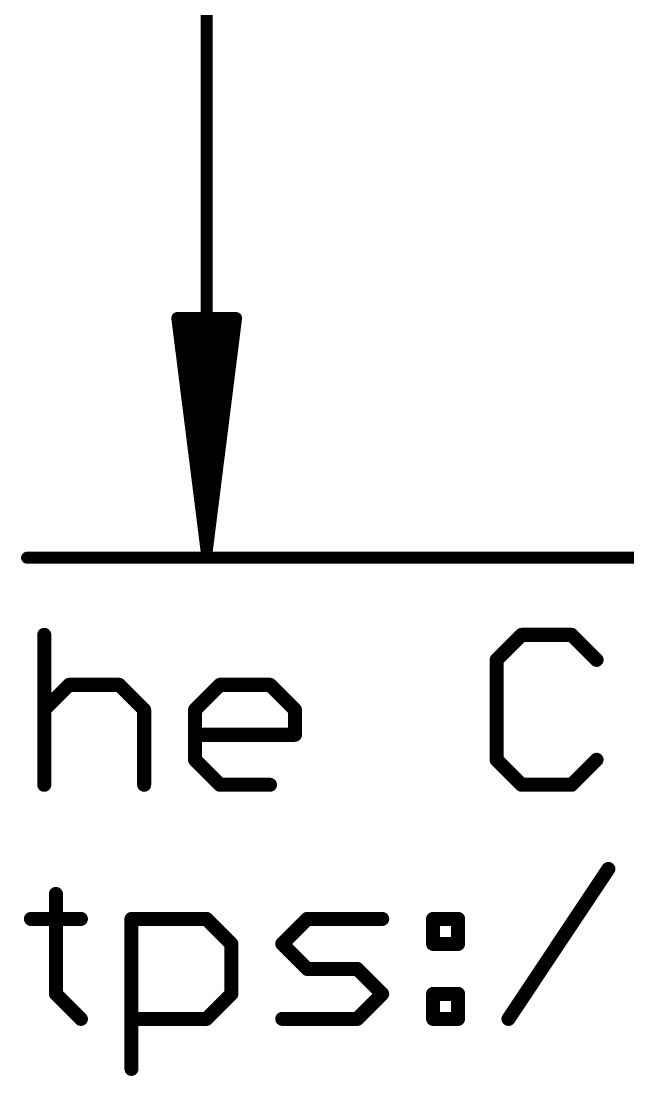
# Model space of a CAD drawing. Extents: x -36 to 72, y -11 to 34.
# Drawn here: x -10.91 to -4.32, y -5.62 to 5.82 of the extents above; entities that cross this region are included whole.
import ezdxf

# ---------------------------------------------------------------- set-up
doc = ezdxf.new("R2010")
doc.units = 0
doc.layers.add('47', color=253, linetype='CONTINUOUS')
doc.layers.add('51', color=53, linetype='CONTINUOUS')

msp = doc.modelspace()

# ---------------------------------------------------------------- linework, layer by layer
at = {"layer": '47', "const_width": 0.13}
for points in [[(-8.89, 25.335), (-8.89, 0.065)], [(-8.89, 0.065), (-9.2092, 2.6)], [(-9.2092, 2.6), (-8.5708, 2.6)], [(-8.89, 0.065), (-9.15, 2.6)], [(-8.89, 0.065), (-9.02, 2.6)], [(-8.5708, 2.6), (-8.89, 0.065)], [(-8.76, 2.6), (-8.89, 0.065)], [(-8.63, 2.6), (-8.89, 0.065)], [(0, 0), (-10.84, 0)]]:
    msp.add_lwpolyline(points, dxfattribs=at)
at = {"layer": '47', "const_width": 0.065}
for points in [[(-9.177, 2.6041, 1), (-9.2415, 2.5959)], [(-9.2092, 2.6325, 1), (-9.2092, 2.5675)], [(-9.1177, 2.6033, 1), (-9.1823, 2.5967)], [(-8.9875, 2.6017, 1), (-9.0525, 2.5983)], [(-8.7275, 2.5983, 1), (-8.7925, 2.6017)], [(-8.5977, 2.5967, 1), (-8.6623, 2.6033)], [(-8.5385, 2.5959, 1), (-8.603, 2.6041)], [(-8.5708, 2.5675, 1), (-8.5708, 2.6325)], [(-10.84, 0.0325, 1), (-10.84, -0.0325)], [(-8.9222, 0.0691, 1), (-8.8578, 0.0609)], [(-8.9223, 0.0683, 1), (-8.8577, 0.0617)], [(-8.9225, 0.0633, 1), (-8.8575, 0.0667)], [(-8.9225, 0.0667, 1), (-8.8575, 0.0633)], [(-8.9225, 0.065, 1), (-8.8575, 0.065)], [(-8.9223, 0.0617, 1), (-8.8577, 0.0683)], [(-8.9222, 0.0609, 1), (-8.8578, 0.0691)]]:
    msp.add_lwpolyline(points, format="xyb", dxfattribs=at)
at = {"layer": '51', "const_width": 0.1524}
for points in [[(-10.6536, -0.8368), (-10.6536, -2.4638)], [(-5.471, -0.8368), (-5.7421, -1.108)], [(-4.9286, -0.8368), (-5.471, -0.8368)], [(-4.6575, -1.108), (-4.9286, -0.8368)], [(-5.7421, -1.108), (-5.7421, -2.1926)], [(-10.6536, -1.6503), (-10.3824, -1.3791)], [(-10.3824, -1.3791), (-9.8401, -1.3791)], [(-9.8401, -1.3791), (-9.5689, -1.6503)], [(-9.0164, -1.6503), (-8.7453, -1.3791)], [(-8.7453, -1.3791), (-8.2029, -1.3791)], [(-8.2029, -1.3791), (-7.9318, -1.6503)], [(-9.5689, -1.6503), (-9.5689, -2.4638)], [(-9.0164, -2.1926), (-9.0164, -1.6503)], [(-7.9318, -1.6503), (-7.9318, -1.9215)], [(-7.9318, -1.9215), (-9.0164, -1.9215)], [(-8.7453, -2.4638), (-9.0164, -2.1926)], [(-5.7421, -2.1926), (-5.471, -2.4638)], [(-4.9286, -2.4638), (-4.6575, -2.1926)], [(-8.2029, -2.4638), (-8.7453, -2.4638)], [(-5.471, -2.4638), (-4.9286, -2.4638)], [(-5.6137, -5.0038), (-4.5291, -3.3768)], [(-10.5269, -3.648), (-10.5269, -4.7326)], [(-10.798, -3.9191), (-10.2557, -3.9191)], [(-9.7066, -5.5461), (-9.7066, -3.9191)], [(-9.7066, -3.9191), (-8.8931, -3.9191)], [(-8.8931, -3.9191), (-8.622, -4.1903)], [(-8.0695, -4.1903), (-7.7983, -3.9191)], [(-7.7983, -3.9191), (-6.9848, -3.9191)], [(-6.4323, -3.9191), (-6.1611, -3.9191)], [(-6.4323, -4.1903), (-6.4323, -3.9191)], [(-6.1611, -3.9191), (-6.1611, -4.1903)], [(-8.622, -4.1903), (-8.622, -4.7326)], [(-7.7983, -4.4615), (-8.0695, -4.1903)], [(-6.1611, -4.1903), (-6.4323, -4.1903)], [(-7.256, -4.4615), (-7.7983, -4.4615)], [(-6.9848, -4.7326), (-7.256, -4.4615)], [(-10.5269, -4.7326), (-10.2557, -5.0038)], [(-8.622, -4.7326), (-8.8931, -5.0038)], [(-7.256, -5.0038), (-6.9848, -4.7326)], [(-6.4323, -4.7326), (-6.1611, -4.7326)], [(-6.4323, -5.0038), (-6.4323, -4.7326)], [(-6.1611, -4.7326), (-6.1611, -5.0038)], [(-8.8931, -5.0038), (-9.7066, -5.0038)], [(-8.0695, -5.0038), (-7.256, -5.0038)], [(-6.1611, -5.0038), (-6.4323, -5.0038)]]:
    msp.add_lwpolyline(points, dxfattribs=at)
at = {"layer": '51', "const_width": 0.0762}
for points in [[(-10.6155, -0.8368, 1), (-10.6917, -0.8368)], [(-5.471, -0.7987, 1), (-5.471, -0.8749)], [(-5.444, -0.8638, 1), (-5.4979, -0.8099)], [(-4.9017, -0.8099, 1), (-4.9556, -0.8638)], [(-4.9286, -0.8749, 1), (-4.9286, -0.7987)], [(-5.7691, -1.081, 1), (-5.7152, -1.1349)], [(-5.704, -1.108, 1), (-5.7802, -1.108)], [(-4.6844, -1.1349, 1), (-4.6305, -1.081)], [(-10.3824, -1.341, 1), (-10.3824, -1.4172)], [(-10.3555, -1.4061, 1), (-10.4094, -1.3522)], [(-9.8132, -1.3522, 1), (-9.867, -1.4061)], [(-9.8401, -1.4172, 1), (-9.8401, -1.341)], [(-8.7453, -1.341, 1), (-8.7453, -1.4172)], [(-8.7183, -1.4061, 1), (-8.7722, -1.3522)], [(-8.176, -1.3522, 1), (-8.2299, -1.4061)], [(-8.2029, -1.4172, 1), (-8.2029, -1.341)], [(-10.6805, -1.6234, 1), (-10.6267, -1.6772)], [(-9.5308, -1.6503, 1), (-9.607, -1.6503)], [(-9.5959, -1.6772, 1), (-9.542, -1.6234)], [(-8.9783, -1.6503, 1), (-9.0545, -1.6503)], [(-9.0434, -1.6234, 1), (-8.9895, -1.6772)], [(-7.8937, -1.6503, 1), (-7.9699, -1.6503)], [(-7.9587, -1.6772, 1), (-7.9048, -1.6234)], [(-9.0164, -1.8834, 1), (-9.0164, -1.9596)], [(-7.9699, -1.9215, 1), (-7.8937, -1.9215)], [(-7.9318, -1.9596, 1), (-7.9318, -1.8834)], [(-8.9895, -2.1657, 1), (-9.0434, -2.2196)], [(-9.0545, -2.1926, 1), (-8.9783, -2.1926)], [(-5.7152, -2.1657, 1), (-5.7691, -2.2196)], [(-5.7802, -2.1926, 1), (-5.704, -2.1926)], [(-4.6305, -2.2196, 1), (-4.6844, -2.1657)], [(-8.7453, -2.4257, 1), (-8.7453, -2.5019)], [(-8.7722, -2.4907, 1), (-8.7183, -2.4369)], [(-8.2029, -2.5019, 1), (-8.2029, -2.4257)], [(-5.471, -2.4257, 1), (-5.471, -2.5019)], [(-5.4979, -2.4907, 1), (-5.444, -2.4369)], [(-4.9556, -2.4369, 1), (-4.9017, -2.4907)], [(-4.9286, -2.5019, 1), (-4.9286, -2.4257)], [(-10.6917, -2.4638, 1), (-10.6155, -2.4638)], [(-9.607, -2.4638, 1), (-9.5308, -2.4638)], [(-4.4974, -3.3979, 1), (-4.5608, -3.3557)], [(-10.4888, -3.648, 1), (-10.565, -3.648)], [(-10.798, -3.881, 1), (-10.798, -3.9572)], [(-10.2557, -3.9572, 1), (-10.2557, -3.881)], [(-9.6685, -3.9191, 1), (-9.7447, -3.9191)], [(-9.7066, -3.881, 1), (-9.7066, -3.9572)], [(-8.8662, -3.8922, 1), (-8.9201, -3.9461)], [(-8.8931, -3.9572, 1), (-8.8931, -3.881)], [(-7.7983, -3.881, 1), (-7.7983, -3.9572)], [(-7.7714, -3.9461, 1), (-7.8252, -3.8922)], [(-6.9848, -3.9572, 1), (-6.9848, -3.881)], [(-6.4323, -3.881, 1), (-6.4323, -3.9572)], [(-6.3942, -3.9191, 1), (-6.4704, -3.9191)], [(-6.123, -3.9191, 1), (-6.1992, -3.9191)], [(-6.1611, -3.9572, 1), (-6.1611, -3.881)], [(-8.5839, -4.1903, 1), (-8.6601, -4.1903)], [(-8.0425, -4.1634, 1), (-8.0964, -4.2172)], [(-6.4323, -4.1522, 1), (-6.4323, -4.2284)], [(-6.1611, -4.2284, 1), (-6.1611, -4.1522)], [(-8.6489, -4.2172, 1), (-8.595, -4.1634)], [(-8.0964, -4.1634, 1), (-8.0425, -4.2172)], [(-6.4704, -4.1903, 1), (-6.3942, -4.1903)], [(-6.1992, -4.1903, 1), (-6.123, -4.1903)], [(-7.7983, -4.4234, 1), (-7.7983, -4.4996)], [(-7.8252, -4.4884, 1), (-7.7714, -4.4345)], [(-7.229, -4.4345, 1), (-7.2829, -4.4884)], [(-7.256, -4.4996, 1), (-7.256, -4.4234)], [(-10.4999, -4.7057, 1), (-10.5538, -4.7596)], [(-8.595, -4.7596, 1), (-8.6489, -4.7057)], [(-6.9579, -4.7596, 1), (-7.0117, -4.7057)], [(-7.0117, -4.7596, 1), (-6.9579, -4.7057)], [(-6.4323, -4.6945, 1), (-6.4323, -4.7707)], [(-6.3942, -4.7326, 1), (-6.4704, -4.7326)], [(-6.123, -4.7326, 1), (-6.1992, -4.7326)], [(-6.1611, -4.7707, 1), (-6.1611, -4.6945)], [(-10.565, -4.7326, 1), (-10.4888, -4.7326)], [(-8.6601, -4.7326, 1), (-8.5839, -4.7326)], [(-10.2827, -5.0307, 1), (-10.2288, -4.9769)], [(-9.7066, -4.9657, 1), (-9.7066, -5.0419)], [(-8.9201, -4.9769, 1), (-8.8662, -5.0307)], [(-8.8931, -5.0419, 1), (-8.8931, -4.9657)], [(-8.0695, -4.9657, 1), (-8.0695, -5.0419)], [(-7.2829, -4.9769, 1), (-7.229, -5.0307)], [(-7.256, -5.0419, 1), (-7.256, -4.9657)], [(-6.4323, -4.9657, 1), (-6.4323, -5.0419)], [(-6.4704, -5.0038, 1), (-6.3942, -5.0038)], [(-6.1992, -5.0038, 1), (-6.123, -5.0038)], [(-6.1611, -5.0419, 1), (-6.1611, -4.9657)], [(-5.6454, -4.9827, 1), (-5.582, -5.0249)], [(-9.7447, -5.5461, 1), (-9.6685, -5.5461)]]:
    msp.add_lwpolyline(points, format="xyb", dxfattribs=at)

doc.saveas('drawing.dxf')
